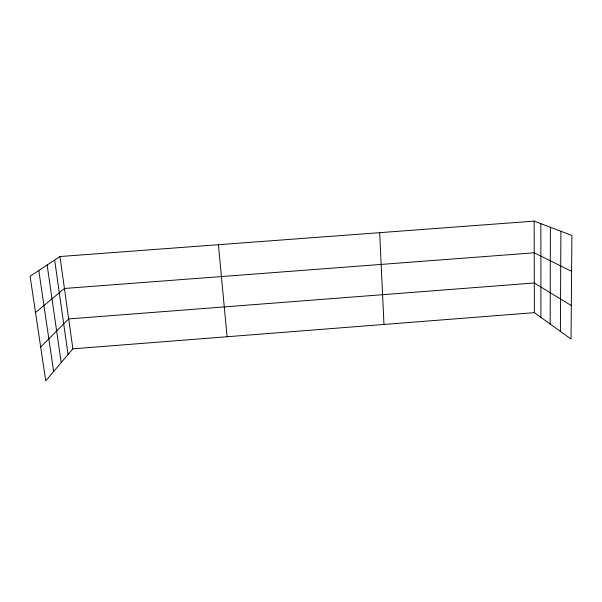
<?xml version="1.0" encoding="UTF-8"?>
<svg xmlns="http://www.w3.org/2000/svg" width="602" height="602" viewBox="0 0 602 602"><rect width="100%" height="100%" fill="white"/><g stroke="black" fill="none" stroke-linecap="round" stroke-linejoin="round"><path stroke-width="0.9" d="M550.175 324.034L550.378 227.285M560.394 331.401L560.906 231.273M72.872 348.829L45.737 380.87L30.1 276.265L59.952 256.535L534.155 221.13L571.9 235.442L571.035 339.069L534.388 312.656L72.872 348.829L59.952 256.535M40.68 347.061L68.688 318.925L534.313 282.985L571.313 305.56M35.526 312.566L64.422 288.478L534.23 252.795L571.599 271.382M38.806 270.509L53.631 371.547M47.137 265.008L61.201 362.607M54.662 260.034L68.049 354.525M218.443 244.705L227.074 336.744M379.659 232.665L383.971 324.44M534.155 221.13L534.388 312.656M540.859 223.673L540.92 317.359"/></g></svg>
